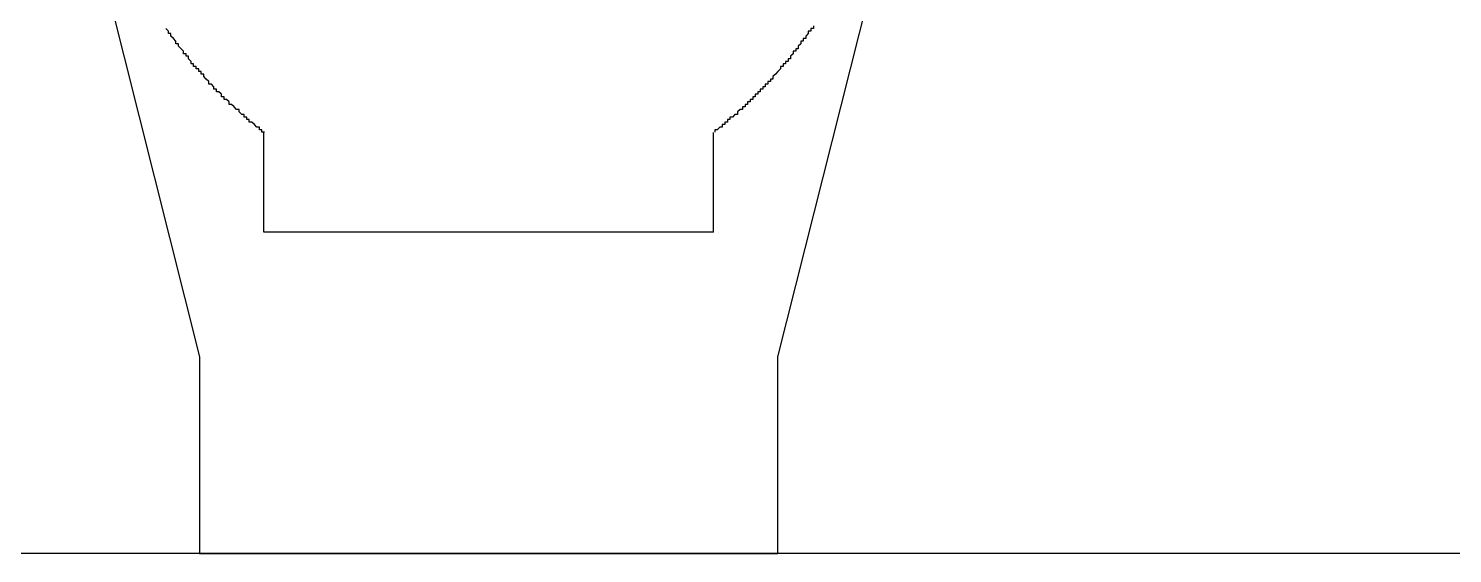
# Model space of a CAD drawing. Header units: inches. Extents: x -233729 to 737493, y -275239 to 196021.
# Drawn here: x 358944 to 359507, y -221029 to -220822 of the extents above; entities that cross this region are included whole.
import ezdxf

# ---------------------------------------------------------------- set-up
doc = ezdxf.new("R2010")
doc.units = ezdxf.units.IN
doc.header["$MEASUREMENT"] = 0
doc.layers.add('_FL_FAC_OFFICES', color=252, linetype='Continuous')
doc.layers.add('_FL_FAC_WALLS', color=252, linetype='Continuous')

# ---------------------------------------------------------------- blocks, each defined once
blk = doc.blocks.new('FL_Building')
at = {"layer": '_FL_FAC_OFFICES', "color": 0}
for p, q in [((2245857.42, -305015.9), (2245911.55, -305230.83)), ((2246140.15, -305230.83), (2246194.28, -305015.9)), ((2245936.95, -305181.62), (2245936.95, -305142.17)), ((2246114.75, -305181.62), (2246114.75, -305142.17)), ((2246114.75, -305181.62), (2245936.95, -305181.62)), ((2245911.55, -305230.83), (2245911.55, -305308.62)), ((2246140.15, -305308.62), (2246140.15, -305230.83)), ((2248654.75, -305308.62), (2243079.45, -305308.62)), ((2245911.55, -305308.62), (2246140.15, -305308.62))]:
    blk.add_line(p, q, dxfattribs=at)
for points in [[(2245902.18, -305106.12, 0), (2245902.18, -305106.12, 0), (2245901.18, -305105.12, 0), (2245901.18, -305105.12, 0), (2245900.18, -305104.12, 0), (2245900.18, -305104.12, 0), (2245900.18, -305103.12, 0), (2245899.18, -305103.12, 0), (2245899.18, -305102.12, 0), (2245899.18, -305102.12, 0), (2245898.18, -305101.12, 0)], [(2246154.18, -305100.12, 0), (2246154.18, -305101.12, 0), (2246153.18, -305101.12, 0), (2246153.18, -305102.12, 0), (2246152.18, -305102.12, 0), (2246152.18, -305103.12, 0), (2246152.18, -305103.12, 0), (2246151.18, -305104.12, 0), (2246151.18, -305104.12, 0), (2246151.18, -305105.12, 0), (2246150.18, -305105.12, 0), (2246150.18, -305106.12, 0), (2246149.18, -305106.12, 0)], [(2245937.18, -305142.12, 0), (2245936.18, -305142.12, 0), (2245936.18, -305142.12, 0), (2245936.18, -305141.12, 0), (2245936.18, -305141.12, 0), (2245935.18, -305141.12, 0), (2245935.18, -305141.12, 0), (2245935.18, -305140.12, 0), (2245934.18, -305140.12, 0), (2245934.18, -305140.12, 0), (2245934.18, -305140.12, 0), (2245933.18, -305139.12, 0), (2245933.18, -305139.12, 0), (2245933.18, -305139.12, 0), (2245933.18, -305139.12, 0), (2245932.18, -305138.12, 0), (2245932.18, -305138.12, 0), (2245932.18, -305138.12, 0), (2245931.18, -305138.12, 0), (2245931.18, -305137.12, 0), (2245931.18, -305137.12, 0), (2245930.18, -305137.12, 0), (2245930.18, -305137.12, 0), (2245930.18, -305136.12, 0), (2245930.18, -305136.12, 0), (2245929.18, -305136.12, 0), (2245929.18, -305136.12, 0), (2245929.18, -305135.12, 0), (2245928.18, -305135.12, 0), (2245928.18, -305135.12, 0), (2245928.18, -305135.12, 0), (2245927.18, -305134.12, 0), (2245927.18, -305134.12, 0), (2245927.18, -305134.12, 0), (2245927.18, -305133.12, 0), (2245926.18, -305133.12, 0), (2245926.18, -305133.12, 0), (2245926.18, -305133.12, 0), (2245925.18, -305132.12, 0), (2245925.18, -305132.12, 0), (2245925.18, -305132.12, 0), (2245925.18, -305132.12, 0), (2245924.18, -305131.12, 0), (2245924.18, -305131.12, 0), (2245924.18, -305131.12, 0), (2245923.18, -305131.12, 0), (2245923.18, -305130.12, 0), (2245923.18, -305130.12, 0), (2245923.18, -305130.12, 0), (2245922.18, -305129.12, 0), (2245922.18, -305129.12, 0), (2245922.18, -305129.12, 0), (2245921.18, -305129.12, 0), (2245921.18, -305128.12, 0), (2245921.18, -305128.12, 0), (2245921.18, -305128.12, 0), (2245920.18, -305128.12, 0), (2245920.18, -305127.12, 0), (2245920.18, -305127.12, 0), (2245920.18, -305127.12, 0), (2245919.18, -305126.12, 0), (2245919.18, -305126.12, 0), (2245919.18, -305126.12, 0), (2245918.18, -305126.12, 0), (2245918.18, -305125.12, 0), (2245918.18, -305125.12, 0), (2245918.18, -305125.12, 0), (2245917.18, -305125.12, 0), (2245917.18, -305124.12, 0), (2245917.18, -305124.12, 0), (2245917.18, -305124.12, 0), (2245916.18, -305123.12, 0), (2245916.18, -305123.12, 0), (2245916.18, -305123.12, 0), (2245915.18, -305123.12, 0), (2245915.18, -305122.12, 0), (2245915.18, -305122.12, 0), (2245915.18, -305122.12, 0), (2245914.18, -305121.12, 0), (2245914.18, -305121.12, 0), (2245914.18, -305121.12, 0), (2245914.18, -305121.12, 0), (2245913.18, -305120.12, 0), (2245913.18, -305120.12, 0), (2245913.18, -305120.12, 0), (2245913.18, -305119.12, 0), (2245912.18, -305119.12, 0), (2245912.18, -305119.12, 0), (2245912.18, -305118.12, 0), (2245912.18, -305118.12, 0), (2245911.18, -305118.12, 0), (2245911.18, -305118.12, 0), (2245911.18, -305117.12, 0), (2245911.18, -305117.12, 0), (2245910.18, -305117.12, 0), (2245910.18, -305116.12, 0), (2245910.18, -305116.12, 0), (2245909.18, -305116.12, 0), (2245909.18, -305116.12, 0), (2245909.18, -305115.12, 0), (2245909.18, -305115.12, 0), (2245908.18, -305115.12, 0), (2245908.18, -305114.12, 0), (2245908.18, -305114.12, 0), (2245908.18, -305114.12, 0), (2245907.18, -305113.12, 0), (2245907.18, -305113.12, 0), (2245907.18, -305113.12, 0), (2245907.18, -305113.12, 0), (2245907.18, -305112.12, 0), (2245906.18, -305112.12, 0), (2245906.18, -305112.12, 0), (2245906.18, -305111.12, 0), (2245906.18, -305111.12, 0), (2245905.18, -305111.12, 0), (2245905.18, -305110.12, 0), (2245905.18, -305110.12, 0), (2245905.18, -305110.12, 0), (2245904.18, -305109.12, 0), (2245904.18, -305109.12, 0), (2245904.18, -305109.12, 0), (2245904.18, -305109.12, 0), (2245903.18, -305108.12, 0), (2245903.18, -305108.12, 0), (2245903.18, -305108.12, 0), (2245903.18, -305107.12, 0), (2245902.18, -305107.12, 0), (2245902.18, -305107.12, 0), (2245902.18, -305106.12, 0)], [(2246149.18, -305106.12, 0), (2246149.18, -305107.12, 0), (2246149.18, -305107.12, 0), (2246149.18, -305107.12, 0), (2246148.18, -305108.12, 0), (2246148.18, -305108.12, 0), (2246148.18, -305108.12, 0), (2246148.18, -305109.12, 0), (2246147.18, -305109.12, 0), (2246147.18, -305109.12, 0), (2246147.18, -305109.12, 0), (2246147.18, -305110.12, 0), (2246147.18, -305110.12, 0), (2246146.18, -305110.12, 0), (2246146.18, -305111.12, 0), (2246146.18, -305111.12, 0), (2246146.18, -305111.12, 0), (2246145.18, -305112.12, 0), (2246145.18, -305112.12, 0), (2246145.18, -305112.12, 0), (2246145.18, -305113.12, 0), (2246144.18, -305113.12, 0), (2246144.18, -305113.12, 0), (2246144.18, -305113.12, 0), (2246144.18, -305114.12, 0), (2246143.18, -305114.12, 0), (2246143.18, -305114.12, 0), (2246143.18, -305115.12, 0), (2246143.18, -305115.12, 0), (2246142.18, -305115.12, 0), (2246142.18, -305116.12, 0), (2246142.18, -305116.12, 0), (2246142.18, -305116.12, 0), (2246141.18, -305116.12, 0), (2246141.18, -305117.12, 0), (2246141.18, -305117.12, 0), (2246141.18, -305117.12, 0), (2246140.18, -305118.12, 0), (2246140.18, -305118.12, 0), (2246140.18, -305118.12, 0), (2246140.18, -305118.12, 0), (2246139.18, -305119.12, 0), (2246139.18, -305119.12, 0), (2246139.18, -305119.12, 0), (2246138.18, -305120.12, 0), (2246138.18, -305120.12, 0), (2246138.18, -305120.12, 0), (2246138.18, -305121.12, 0), (2246137.18, -305121.12, 0), (2246137.18, -305121.12, 0), (2246137.18, -305121.12, 0), (2246137.18, -305122.12, 0), (2246136.18, -305122.12, 0), (2246136.18, -305122.12, 0), (2246136.18, -305123.12, 0), (2246136.18, -305123.12, 0), (2246135.18, -305123.12, 0), (2246135.18, -305123.12, 0), (2246135.18, -305124.12, 0), (2246135.18, -305124.12, 0), (2246134.18, -305124.12, 0), (2246134.18, -305125.12, 0), (2246134.18, -305125.12, 0), (2246133.18, -305125.12, 0), (2246133.18, -305125.12, 0), (2246133.18, -305126.12, 0), (2246133.18, -305126.12, 0), (2246132.18, -305126.12, 0), (2246132.18, -305126.12, 0), (2246132.18, -305127.12, 0), (2246132.18, -305127.12, 0), (2246131.18, -305127.12, 0), (2246131.18, -305128.12, 0), (2246131.18, -305128.12, 0), (2246130.18, -305128.12, 0), (2246130.18, -305128.12, 0), (2246130.18, -305129.12, 0), (2246130.18, -305129.12, 0), (2246129.18, -305129.12, 0), (2246129.18, -305129.12, 0), (2246129.18, -305130.12, 0), (2246128.18, -305130.12, 0), (2246128.18, -305130.12, 0), (2246128.18, -305131.12, 0), (2246128.18, -305131.12, 0), (2246127.18, -305131.12, 0), (2246127.18, -305131.12, 0), (2246127.18, -305132.12, 0), (2246126.18, -305132.12, 0), (2246126.18, -305132.12, 0), (2246126.18, -305132.12, 0), (2246126.18, -305133.12, 0), (2246125.18, -305133.12, 0), (2246125.18, -305133.12, 0), (2246125.18, -305133.12, 0), (2246124.18, -305134.12, 0), (2246124.18, -305134.12, 0), (2246124.18, -305134.12, 0), (2246124.18, -305135.12, 0), (2246123.18, -305135.12, 0), (2246123.18, -305135.12, 0), (2246123.18, -305135.12, 0), (2246122.18, -305136.12, 0), (2246122.18, -305136.12, 0), (2246122.18, -305136.12, 0), (2246121.18, -305136.12, 0), (2246121.18, -305137.12, 0), (2246121.18, -305137.12, 0), (2246121.18, -305137.12, 0), (2246120.18, -305137.12, 0), (2246120.18, -305138.12, 0), (2246120.18, -305138.12, 0), (2246119.18, -305138.12, 0), (2246119.18, -305138.12, 0), (2246119.18, -305139.12, 0), (2246119.18, -305139.12, 0), (2246118.18, -305139.12, 0), (2246118.18, -305139.12, 0), (2246118.18, -305140.12, 0), (2246117.18, -305140.12, 0), (2246117.18, -305140.12, 0), (2246117.18, -305140.12, 0), (2246116.18, -305141.12, 0), (2246116.18, -305141.12, 0), (2246116.18, -305141.12, 0), (2246115.18, -305141.12, 0), (2246115.18, -305142.12, 0), (2246115.18, -305142.12, 0), (2246115.18, -305142.12, 0)]]:
    blk.add_polyline3d(points, dxfattribs=at)
blk = doc.blocks.new('A$C667968a6')
at = {"layer": '_FL_FAC_WALLS', "linetype": 'Continuous', "lineweight": -3}
blk.add_blockref('FL_Building', (-2249813.75, 156686.16), dxfattribs=at)

msp = doc.modelspace()

# ---------------------------------------------------------------- block references
msp.add_blockref('A$C667968a6', (362913.6874, -72406.61113, -162219.4368))

doc.saveas('drawing.dxf')
